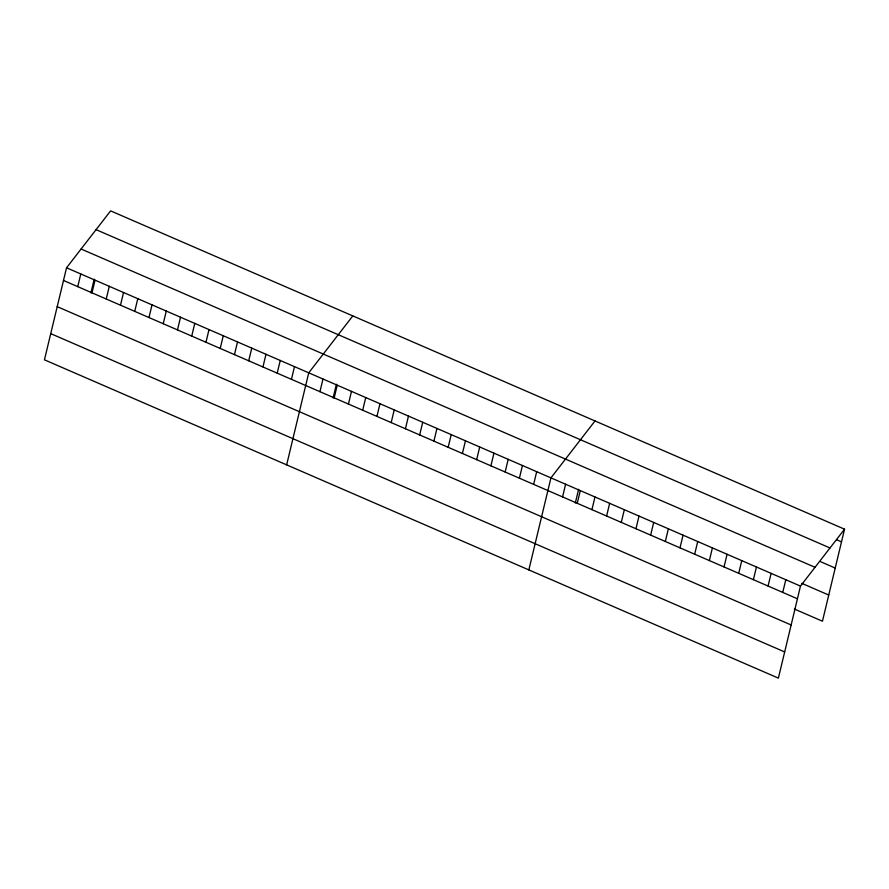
<?xml version="1.0" encoding="UTF-8"?>
<svg xmlns="http://www.w3.org/2000/svg" width="889" height="889" viewBox="0 0 889 889"><rect width="100%" height="100%" fill="white"/><g stroke="black" fill="none" stroke-linecap="round" stroke-linejoin="round"><path stroke-width="1.33" d="M66.542 267.789L44.45 359.823L778.386 678.129L800.478 586.095L844.55 529.177L110.614 210.871L66.542 267.789L800.478 586.095M77.743 286.647L80.788 273.968M90.922 292.926L94.212 279.213M91.989 292.825L95.034 280.146M106.236 299.004L109.28 286.325M120.493 305.183L123.538 292.503M134.739 311.361L137.784 298.682M148.985 317.54L152.03 304.86M163.232 323.718L166.276 311.039M177.478 329.897L180.523 317.217M191.724 336.075L194.769 323.396M205.97 342.254L209.015 329.575M220.216 348.432L223.261 335.753M234.463 354.611L237.507 341.932M248.709 360.79L251.754 348.11M262.955 366.968L266 354.289M277.201 373.158L280.246 360.467M291.448 379.336L294.492 366.646M286.647 464.858L308.739 372.824L352.811 315.917M319.94 391.693L322.985 379.003M333.119 397.972L336.409 384.259M334.186 397.872L337.231 385.181M348.444 404.051L351.477 391.371M362.69 410.229L365.735 397.55M376.936 416.408L379.981 403.728M391.182 422.586L394.227 409.907M405.428 428.765L408.473 416.085M419.675 434.943L422.719 422.264M433.921 441.122L436.966 428.442M448.167 447.3L451.212 434.621M462.413 453.479L465.458 440.8M476.66 459.657L479.704 446.978M490.906 465.836L493.951 453.157M505.152 472.015L508.197 459.335M519.398 478.193L522.443 465.514M533.644 484.372L536.689 471.692M528.844 569.905L550.936 477.871L595.019 420.953M562.57 496.918L565.615 484.238M575.316 503.007L578.606 489.294M577.25 503.285L580.295 490.606M591.93 509.653L594.974 496.973M606.609 516.02L609.654 503.341M621.289 522.388L624.334 509.697M635.968 528.744L639.013 516.064M650.648 535.111L653.693 522.432M665.328 541.479L668.372 528.799M680.007 547.846L683.052 535.167M694.687 554.214L697.721 541.534M709.355 560.581L712.4 547.902M724.035 566.949L727.08 554.269M738.715 573.316L741.759 560.626M753.394 579.684L756.439 566.993M768.074 586.04L771.119 573.361M782.753 592.407L785.798 579.728M844.55 529.177L822.458 621.211L794.322 609.009M836.616 539.745L841.505 541.868M96.079 229.651L830.004 547.968M820.536 561.681L835.216 568.049M81.088 249.009L815.024 567.315M801.834 583.351L828.737 595.03M63.497 280.468L797.433 598.775M57.218 306.649L791.143 624.967M50.74 333.631L784.665 651.937"/></g></svg>
